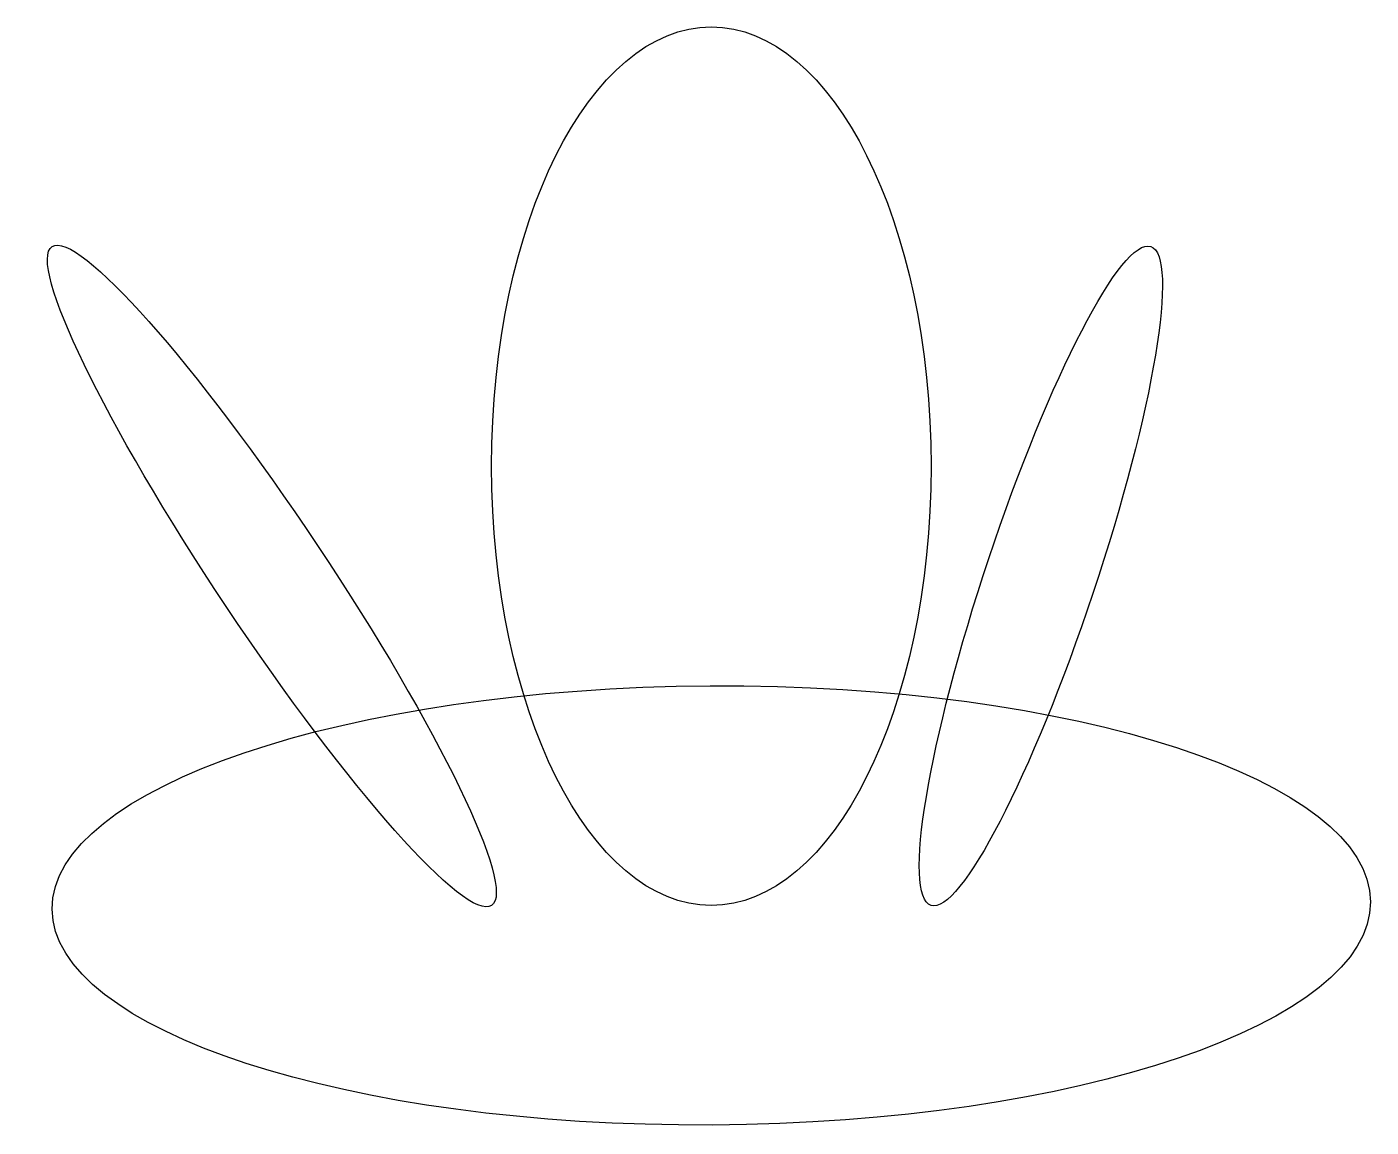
# Model space of a CAD drawing. Header units: millimetres. Extents: x 4.07 to 10.19, y 2.46 to 7.47.
import ezdxf

# ---------------------------------------------------------------- set-up
doc = ezdxf.new("R2010")
doc.units = ezdxf.units.MM

msp = doc.modelspace()

# ---------------------------------------------------------------- linework, layer by layer
for centre, major_axis, ratio in [((7.1887, 5.4722), (0, -2), 0.5), ((5.1887, 4.9722), (1, -1.5), 0.138675), ((8.6887, 4.9722), (-0.5, -1.5), 0.158114), ((7.1887, 3.4722), (-3, -0.0168), 0.333333)]:
    msp.add_ellipse(centre, major_axis=major_axis, ratio=ratio)

doc.saveas('drawing.dxf')
